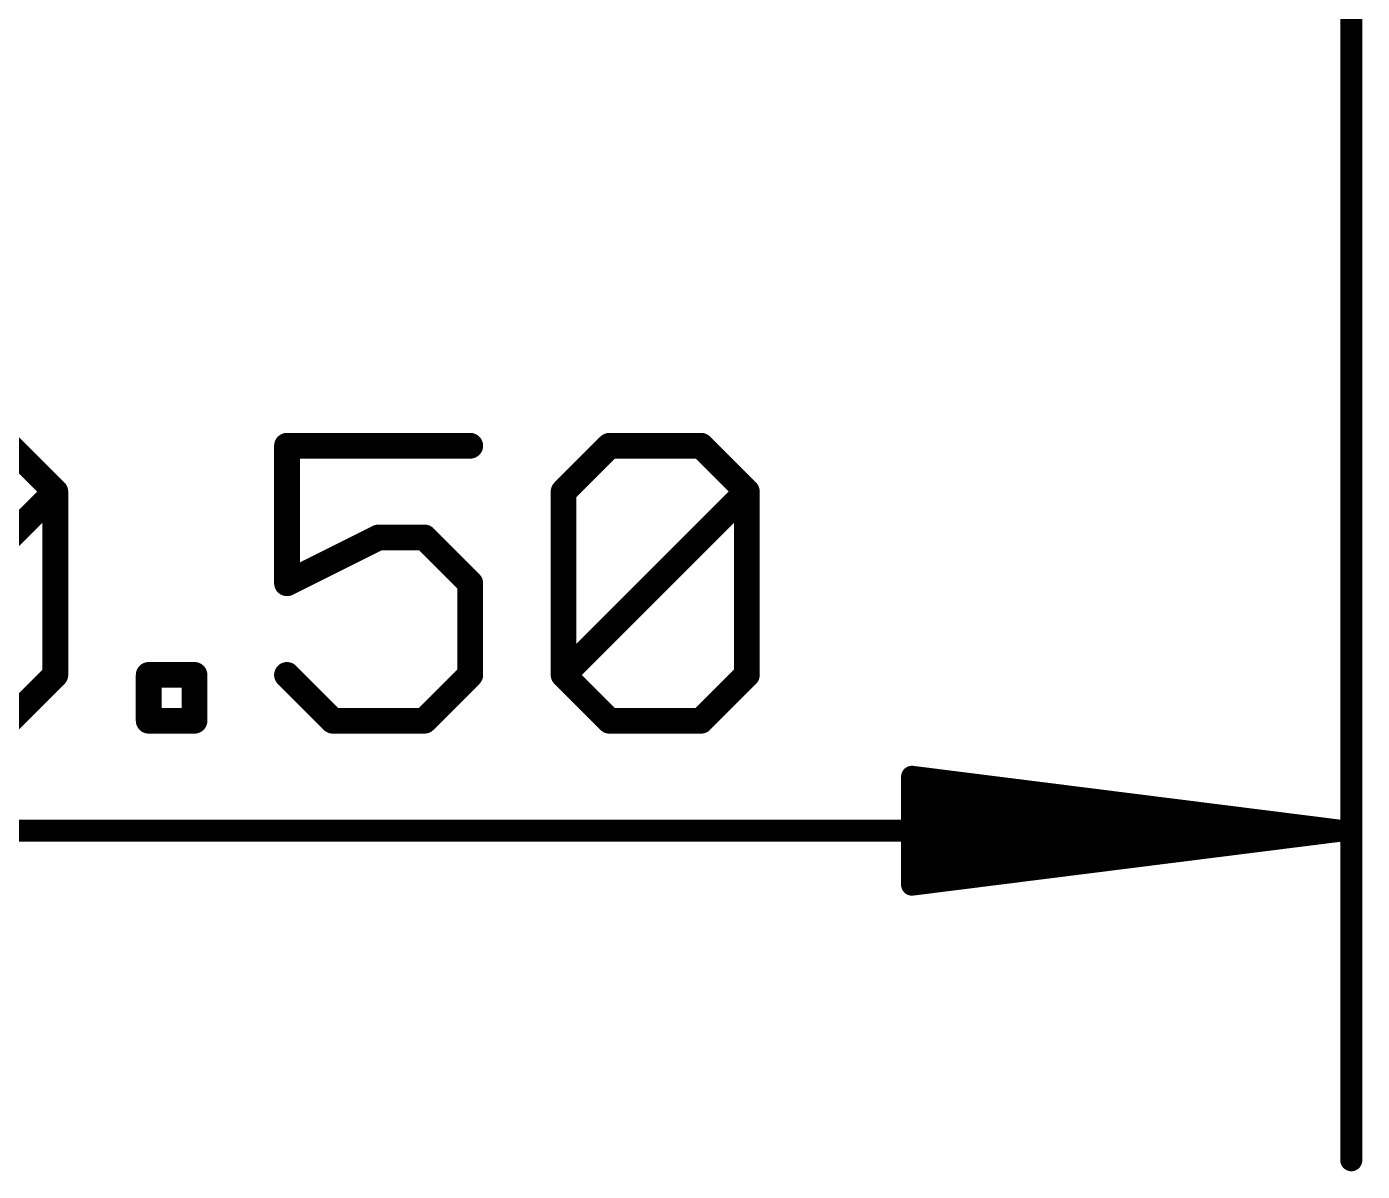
# Model space of a CAD drawing. Extents: x -44 to 63, y -21 to 59.
# Drawn here: x 4.86 to 12.76, y -7.1 to -0.32 of the extents above; entities that cross this region are included whole.
import ezdxf

# ---------------------------------------------------------------- set-up
doc = ezdxf.new("R2010")
doc.units = 0
doc.layers.add('48', color=253, linetype='CONTINUOUS')

msp = doc.modelspace()

# ---------------------------------------------------------------- linework, layer by layer
at = {"layer": '48'}
for points, const_width in [([(12.7, 0), (12.7, -7.03)], 0.13), ([(4.7583, -2.8023), (5.0295, -3.0735)], 0.1524), ([(7.4852, -2.8023), (6.4005, -2.8023)], 0.1524), ([(6.4005, -2.8023), (6.4005, -3.6158)], 0.1524), ([(8.0377, -3.0735), (8.3089, -2.8023)], 0.1524), ([(8.3089, -2.8023), (8.8512, -2.8023)], 0.1524), ([(8.8512, -2.8023), (9.1224, -3.0735)], 0.1524), ([(3.9448, -4.1581), (5.0295, -3.0735)], 0.1524), ([(5.0295, -3.0735), (5.0295, -4.1581)], 0.1524), ([(8.0377, -4.1581), (8.0377, -3.0735)], 0.1524), ([(8.0377, -4.1581), (9.1224, -3.0735)], 0.1524), ([(9.1224, -3.0735), (9.1224, -4.1581)], 0.1524), ([(6.4005, -3.6158), (6.9429, -3.3446)], 0.1524), ([(6.9429, -3.3446), (7.214, -3.3446)], 0.1524), ([(7.214, -3.3446), (7.4852, -3.6158)], 0.1524), ([(7.4852, -3.6158), (7.4852, -4.1581)], 0.1524), ([(5.0295, -4.1581), (4.7583, -4.4293)], 0.1524), ([(5.582, -4.4293), (5.582, -4.1581)], 0.1524), ([(5.582, -4.1581), (5.8531, -4.1581)], 0.1524), ([(5.8531, -4.1581), (5.8531, -4.4293)], 0.1524), ([(6.6717, -4.4293), (6.4005, -4.1581)], 0.1524), ([(7.4852, -4.1581), (7.214, -4.4293)], 0.1524), ([(8.3089, -4.4293), (8.0377, -4.1581)], 0.1524), ([(9.1224, -4.1581), (8.8512, -4.4293)], 0.1524), ([(5.8531, -4.4293), (5.582, -4.4293)], 0.1524), ([(7.214, -4.4293), (6.6717, -4.4293)], 0.1524), ([(8.8512, -4.4293), (8.3089, -4.4293)], 0.1524), ([(12.635, -5.08), (10.1, -4.7608)], 0.13), ([(10.1, -4.7608), (10.1, -5.3992)], 0.13), ([(12.635, -5.08), (10.1, -4.82)], 0.13), ([(12.635, -5.08), (10.1, -4.95)], 0.13), ([(0.065, -5.08), (12.635, -5.08)], 0.13), ([(10.1, -5.3992), (12.635, -5.08)], 0.13), ([(10.1, -5.21), (12.635, -5.08)], 0.13), ([(10.1, -5.34), (12.635, -5.08)], 0.13)]:
    msp.add_lwpolyline(points, dxfattribs=dict(at, const_width=const_width))
for points, const_width in [([(6.4005, -2.7642, 1), (6.4005, -2.8404)], 0.0762), ([(6.4386, -2.8023, 1), (6.3624, -2.8023)], 0.0762), ([(7.4852, -2.8404, 1), (7.4852, -2.7642)], 0.0762), ([(8.3089, -2.7642, 1), (8.3089, -2.8404)], 0.0762), ([(8.3358, -2.8293, 1), (8.2819, -2.7754)], 0.0762), ([(8.8781, -2.7754, 1), (8.8243, -2.8293)], 0.0762), ([(8.8512, -2.8404, 1), (8.8512, -2.7642)], 0.0762), ([(5.0676, -3.0735, 1), (4.9914, -3.0735)], 0.0762), ([(5.0564, -3.1004, 1), (5.0025, -3.0465)], 0.0762), ([(8.0758, -3.0735, 1), (7.9996, -3.0735)], 0.0762), ([(9.1605, -3.0735, 1), (9.0843, -3.0735)], 0.0762), ([(9.1493, -3.1004, 1), (9.0954, -3.0465)], 0.0762), ([(5.0025, -3.1004, 1), (5.0564, -3.0465)], 0.0762), ([(8.0108, -3.0465, 1), (8.0646, -3.1004)], 0.0762), ([(9.0954, -3.1004, 1), (9.1493, -3.0465)], 0.0762), ([(6.9429, -3.3065, 1), (6.9429, -3.3827)], 0.0762), ([(6.9599, -3.3787, 1), (6.9258, -3.3106)], 0.0762), ([(7.241, -3.3177, 1), (7.1871, -3.3716)], 0.0762), ([(7.214, -3.3827, 1), (7.214, -3.3065)], 0.0762), ([(6.3835, -3.5817, 1), (6.4176, -3.6499)], 0.0762), ([(7.5233, -3.6158, 1), (7.4471, -3.6158)], 0.0762), ([(7.4583, -3.6427, 1), (7.5121, -3.5889)], 0.0762), ([(6.3624, -3.6158, 1), (6.4386, -3.6158)], 0.0762), ([(5.0564, -4.1851, 1), (5.0025, -4.1312)], 0.0762), ([(5.6201, -4.1581, 1), (5.5439, -4.1581)], 0.0762), ([(5.582, -4.12, 1), (5.582, -4.1962)], 0.0762), ([(5.8912, -4.1581, 1), (5.815, -4.1581)], 0.0762), ([(5.8531, -4.1962, 1), (5.8531, -4.12)], 0.0762), ([(6.4275, -4.1312, 1), (6.3736, -4.1851)], 0.0762), ([(7.5121, -4.1851, 1), (7.4583, -4.1312)], 0.0762), ([(8.0646, -4.1312, 1), (8.0108, -4.1851)], 0.0762), ([(8.0108, -4.1312, 1), (8.0646, -4.1851)], 0.0762), ([(9.1493, -4.1851, 1), (9.0954, -4.1312)], 0.0762), ([(4.9914, -4.1581, 1), (5.0676, -4.1581)], 0.0762), ([(7.4471, -4.1581, 1), (7.5233, -4.1581)], 0.0762), ([(7.9996, -4.1581, 1), (8.0758, -4.1581)], 0.0762), ([(9.0843, -4.1581, 1), (9.1605, -4.1581)], 0.0762), ([(5.582, -4.3912, 1), (5.582, -4.4674)], 0.0762), ([(5.5439, -4.4293, 1), (5.6201, -4.4293)], 0.0762), ([(5.815, -4.4293, 1), (5.8912, -4.4293)], 0.0762), ([(5.8531, -4.4674, 1), (5.8531, -4.3912)], 0.0762), ([(6.6717, -4.3912, 1), (6.6717, -4.4674)], 0.0762), ([(6.6448, -4.4562, 1), (6.6986, -4.4024)], 0.0762), ([(7.1871, -4.4024, 1), (7.241, -4.4562)], 0.0762), ([(7.214, -4.4674, 1), (7.214, -4.3912)], 0.0762), ([(8.3089, -4.3912, 1), (8.3089, -4.4674)], 0.0762), ([(8.2819, -4.4562, 1), (8.3358, -4.4024)], 0.0762), ([(8.8243, -4.4024, 1), (8.8781, -4.4562)], 0.0762), ([(8.8512, -4.4674, 1), (8.8512, -4.3912)], 0.0762), ([(10.1041, -4.7285, 1), (10.0959, -4.793)], 0.065), ([(10.1325, -4.7608, 1), (10.0675, -4.7608)], 0.065), ([(10.1033, -4.7877, 1), (10.0967, -4.8523)], 0.065), ([(10.1017, -4.9175, 1), (10.0983, -4.9825)], 0.065), ([(12.6391, -5.1122, 1), (12.6309, -5.0478)], 0.065), ([(12.6309, -5.1122, 1), (12.6391, -5.0478)], 0.065), ([(12.6383, -5.1123, 1), (12.6317, -5.0477)], 0.065), ([(12.6317, -5.1123, 1), (12.6383, -5.0477)], 0.065), ([(12.6333, -5.1125, 1), (12.6367, -5.0475)], 0.065), ([(12.6367, -5.1125, 1), (12.6333, -5.0475)], 0.065), ([(12.635, -5.1125, 1), (12.635, -5.0475)], 0.065), ([(10.0983, -5.1775, 1), (10.1017, -5.2425)], 0.065), ([(10.0967, -5.3077, 1), (10.1033, -5.3723)], 0.065), ([(10.0959, -5.367, 1), (10.1041, -5.4315)], 0.065), ([(10.0675, -5.3992, 1), (10.1325, -5.3992)], 0.065), ([(12.6675, -7.03, 1), (12.7325, -7.03)], 0.065)]:
    msp.add_lwpolyline(points, format="xyb", dxfattribs=dict(at, const_width=const_width))

doc.saveas('drawing.dxf')
